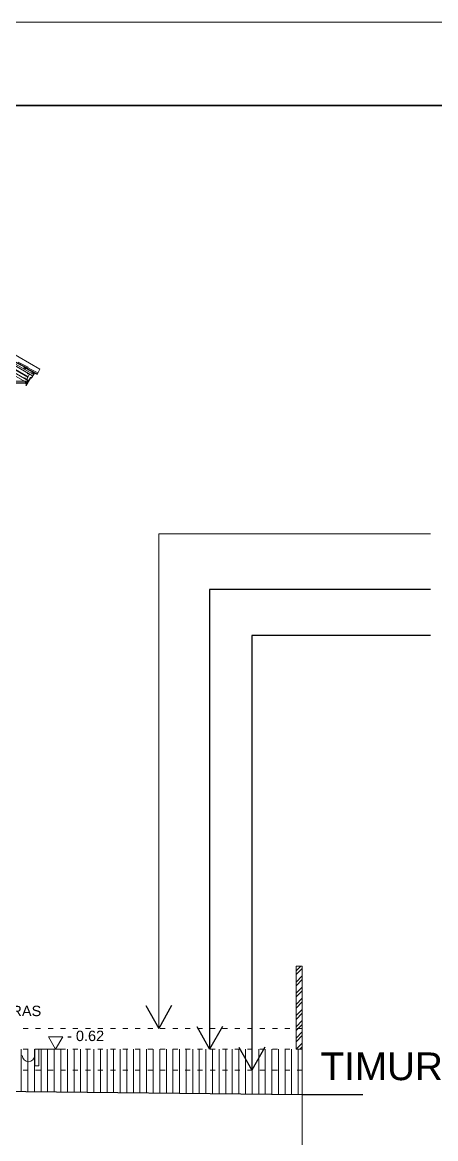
# Model space of a CAD drawing. Header units: millimetres. Extents: x -11 to 1625, y -267 to 180.
# Drawn here: x 863.87 to 873.82, y -183.85 to -157 of the extents above; entities that cross this region are included whole.
import ezdxf
from ezdxf.enums import TextEntityAlignment as Align

# ---------------------------------------------------------------- set-up
doc = ezdxf.new("R2010")
doc.units = ezdxf.units.MM
doc.linetypes.add('ACAD_ISO03W100', pattern=[30, 12, -18])
for name, color, linetype, lineweight in [('ars', 11, 'Continuous', 5), ('ARS DIN', 31, 'Continuous', 5), ('dinding', 5, 'Continuous', 15), ('GEN', 11, 'Continuous', 5), ('GRS KOP', 1, 'Continuous', 35), ('kap', 71, 'Continuous', 15), ('kop', 7, 'Continuous', 20), ('lan', 7, 'Continuous', 15), ('not', 7, 'Continuous', 20), ('pla', 213, 'Continuous', 15), ('tem', 5, 'Continuous', 20), ('TEXT KETERANGAN', 7, 'Continuous', 9)]:
    doc.layers.add(name, color=color, linetype=linetype, lineweight=lineweight)
doc.styles.add('BARU', font='complex.shx')
doc.styles.add('S', font='SIMPLEX', dxfattribs={"width": 1.1})
doc.styles.get("Standard").update_dxf_attribs({"font": 'ARIALUNI.TTF'})

# ---------------------------------------------------------------- blocks, each defined once
blk = doc.blocks.new('kop')
at = {"layer": 'GRS KOP'}
blk.add_lwpolyline([(1, 54), (83, 54), (83, 1), (1, 1)], close=True, dxfattribs=at)
at = {"layer": 'kop', "color": 7}
for p, q in [((84, 55), (0, 55)), ((0, 0), (84, 0))]:
    blk.add_line(p, q, dxfattribs=at)
at = {"layer": 'kop', "style": 'BARU', "flags": 4}
for p, height in [((73.8, 5.4), 0.35), ((80.303, 5.382), 0.25), ((73.8, 4.9), 0.35), ((80.303, 4.882), 0.25), ((73.8, 4.4), 0.35), ((80.303, 4.382), 0.25)]:
    blk.add_attdef('-', p, '', height=height, dxfattribs=at)
at = {"layer": 'kop', "flags": 4}
for tag, p in [('AR-00', (78.057, 2.648)), ('00', (81.238, 2.647))]:
    blk.add_attdef(tag, text='', height=0.35, dxfattribs=at).set_placement(p, align=Align.MIDDLE)
blk = doc.blocks.new('PEIL')
blk.add_lwpolyline([(-0.188, 0.325), (0.188, 0.325), (0, 0)], close=True)
at = {"style": 'S', "width": 1.1, "flags": 4}
blk.add_attdef('CAT', (0.265, 0.036), '', height=0.2, dxfattribs=at)
blk = doc.blocks.new('POTONGAN MEMBUJUR')
at = {"layer": 'ars'}
for p, q in [((5.246, 20.371), (11.484, 16.77)), ((5.25, 20.378), (11.488, 16.777)), ((11.468, 16.623), (10.075, 16.623))]:
    blk.add_line(p, q, dxfattribs=at)
blk.add_lwpolyline([(11.385, 16.965), (11.404, 16.988), (11.43, 16.973), (11.42, 16.945)], dxfattribs=at)
for points in [[(11.444, 16.567), (11.544, 16.74, 0.414214), (11.55, 16.742, 0.29644), (11.572, 16.753), (11.576, 16.75), (11.578, 16.755), (11.641, 16.863), (11.615, 16.878), (11.609, 16.861), (11.624, 16.844), (11.586, 16.777), (11.545, 16.757), (11.438, 16.57)], [(11.478, 16.761), (11.481, 16.759, -0.414214), (11.482, 16.755), (11.458, 16.714, 0.414214), (11.459, 16.709), (11.5, 16.685, -0.414214), (11.501, 16.681), (11.5, 16.679), (11.448, 16.709)]]:
    blk.add_lwpolyline(points, format="xyb", close=True, dxfattribs=at)
at = {"layer": 'GEN', "color": 11}
for p, q in [((11.48, 16.986), (11.167, 17.143)), ((11.711, 16.846), (11.401, 17.008))]:
    blk.add_line(p, q, dxfattribs=at)
for points in [[(11.25, 17.129), (11.491, 17.008), (11.473, 16.973), (11.169, 17.125), (11.164, 17.116), (11.156, 17.12), (11.167, 17.143)], [(11.483, 16.993), (11.723, 16.868), (11.704, 16.833), (11.403, 16.99), (11.398, 16.981), (11.389, 16.986), (11.401, 17.008)]]:
    blk.add_lwpolyline(points, dxfattribs=at)
at = {"layer": 'kap'}
for p, q in [((11.769, 16.957), (4.498, 21.155)), ((11.617, 16.831), (4.575, 20.896)), ((11.597, 16.796), (4.575, 20.85)), ((11.5, 16.679), (4.575, 20.677)), ((11.47, 16.627), (4.575, 20.608)), ((11.704, 16.833), (11.769, 16.957)), ((11.569, 16.858), (11.589, 16.893)), ((11.615, 16.878), (11.589, 16.893)), ((11.595, 16.843), (11.615, 16.878))]:
    blk.add_line(p, q, dxfattribs=at)
blk.add_lwpolyline([(11.417, 16.75), (11.408, 16.735), (11.447, 16.712), (11.52, 16.838), (11.481, 16.86), (11.472, 16.845), (11.47, 16.846), (11.48, 16.864), (11.523, 16.839), (11.448, 16.709), (11.405, 16.734), (11.415, 16.751)], close=True, dxfattribs=at)
at = {"layer": 'lan'}
blk.add_line((12.305, 0.6), (11.65, 0.6), dxfattribs=at)
blk.add_lwpolyline([(11.424, 16.616), (11.424, 16.619), (11.42, 16.619), (11.42, 16.623), (11.45, 16.623), (11.45, 16.593), (11.447, 16.593), (11.447, 16.596), (11.444, 16.596), (11.444, 16.603, -0.414214), (11.43, 16.616)], format="xyb", close=True, dxfattribs=at)
blk.add_arc((11.5, 0.45), 0.15, 180, 0, dxfattribs=at)
at = {"layer": 'pla'}
for p, q in [((11.47, 16.667), (10.075, 16.667)), ((11.43, 16.627), (11.43, 16.667)), ((11.47, 16.627), (11.47, 16.667)), ((11.47, 16.627), (10.075, 16.627))]:
    blk.add_line(p, q, dxfattribs=at)
at = {"layer": 'tem'}
for p, q in [((11.65, 0.6), (11.65, 0.2)), ((11.75, 0.6), (11.75, 0.2)), ((11.75, 0.2), (11.65, 0.2))]:
    blk.add_line(p, q, dxfattribs=at)
at = {"layer": 'not'}
ref = blk.add_blockref('PEIL', (10.365, 1.2), dxfattribs=dict(at, xscale=0.9237604307034012, yscale=0.9237604307034012, zscale=0.9237604307034012))
ref.add_attrib('CAT', 'TERAS', (10.642, 1.397), dxfattribs={"layer": '0', "height": 0.25, "flags": 4})
ref = blk.add_blockref('PEIL', (12.151, 0.6), dxfattribs=dict(at, xscale=0.9237604307034012, yscale=0.9237604307034012, zscale=0.9237604307034012))
ref.add_attrib('CAT', '- 0.62', (12.427, 0.797), dxfattribs={"layer": '0', "height": 0.25, "flags": 4})

msp = doc.modelspace()

# ---------------------------------------------------------------- hatches: boundary and pattern name
at = {"layer": 'ars'}
h = msp.add_hatch(dxfattribs=at)
h.set_pattern_fill('ANSI32', color=256, scale=0.02, style=0)
h.set_pattern_definition([(45, (870.45604, -181.70195), (-0.134704, 0.134704), []), (45, (870.54585, -181.70195), (-0.134704, 0.134704), [])])
h.paths.add_polyline_path([(870.6060439, -181.7019547), (870.6060439, -179.7019547), (870.4560439, -179.7019547), (870.4560439, -181.7019547)])
at = {"layer": 'ARS DIN'}
h = msp.add_hatch(dxfattribs=at)
h.set_pattern_fill('LINE', color=256, scale=0.05, angle=90, style=0)
h.set_pattern_definition([(90, (835.80604, -182.78795), (-0.15875, 1e-17), [])])
h.paths.add_polyline_path([(839.3660439, -181.7019547), (835.8060439, -181.7019547), (835.8060439, -182.2019547), (839.3660439, -182.2019547)])
h.paths.add_polyline_path([(841.2060439, -182.2019547), (839.6660439, -182.2019547), (839.6660439, -182.3019547), (839.3660439, -182.3019547), (839.3660439, -182.2019547), (835.8060439, -182.2019547), (835.8060439, -182.7879547), (841.2060439, -182.7739547), (841.2060439, -182.5509547)])
h.paths.add_polyline_path([(841.2060439, -181.7019547), (839.6660439, -181.7019547), (839.6660439, -182.2019547), (841.2060439, -182.2019547)])
h.paths.add_polyline_path([(841.2060439, -181.2319547), (839.5660439, -181.2319547), (839.5660439, -181.7019547), (841.2060439, -181.7019547)])
h.paths.add_polyline_path([(852.2060439, -181.2319547), (841.2060439, -181.2319547), (841.2060439, -181.7019547), (852.2060439, -181.7019547)])
h.paths.add_polyline_path([(842.3660439, -181.7019547), (841.2060439, -181.7019547), (841.2060439, -182.2019547), (842.3660439, -182.2019547)])
h.paths.add_polyline_path([(852.2060439, -182.2019547), (848.6660439, -182.2019547), (848.6660439, -182.3019547), (848.3660439, -182.3019547), (848.3660439, -182.2019547), (845.6660439, -182.2019547), (845.6660439, -182.3019547), (845.3660439, -182.3019547), (845.3660439, -182.2019547), (842.6660439, -182.2019547), (842.6660439, -182.3019547), (842.3660439, -182.3019547), (842.3660439, -182.2019547), (841.2060439, -182.2019547), (841.2060439, -182.5509547), (852.2060439, -182.5509547)])
h.paths.add_polyline_path([(845.3660439, -181.7019547), (842.6660439, -181.7019547), (842.6660439, -182.2019547), (845.3660439, -182.2019547)])
h.paths.add_polyline_path([(848.3660439, -181.7019547), (845.6660439, -181.7019547), (845.6660439, -182.2019547), (848.3660439, -182.2019547)])
h.paths.add_polyline_path([(852.2060439, -181.7019547), (848.6660439, -181.7019547), (848.6660439, -182.2019547), (852.2060439, -182.2019547)])
h.paths.add_polyline_path([(863.2060439, -182.2019547), (852.2060439, -182.2019547), (852.2060439, -182.5509547), (863.2060439, -182.5559547)])
h.paths.add_polyline_path([(863.2060439, -181.7019547), (852.2060439, -181.7019547), (852.2060439, -182.2019547), (863.2060439, -182.2019547)])
h.paths.add_polyline_path([(863.2060439, -181.2019547), (852.2060439, -181.2019547), (852.2060439, -181.7019547), (863.2060439, -181.7019547)])
h.paths.add_polyline_path([(864.879605, -181.5727341), (865.9003247, -181.5727341), (865.9003247, -181.1898043), (864.879605, -181.1898043)], flags=9)
h = msp.add_hatch(dxfattribs=at)
h.set_pattern_fill('LINE', color=256, scale=0.05, angle=90, style=0)
h.set_pattern_definition([(90, (863.20604, -182.79595), (-0.15875, 1e-17), [])])
h.paths.add_polyline_path([(863.6510439, -181.2519547), (863.2060439, -181.2519547), (863.2060439, -181.7019547), (863.6510439, -181.7019547)])
h.paths.add_polyline_path([(869.1105832, -181.7019547), (863.2060439, -181.7019547), (863.2060439, -182.2019547), (869.3920218, -182.2019547)])
h.paths.add_polyline_path([(870.6060439, -182.2019547), (863.2060439, -182.2019547), (863.2060439, -182.7219547), (870.6060439, -182.7959547)])
h.paths.add_polyline_path([(869.6734603, -181.7019547), (869.3920218, -181.7019547), (869.3920218, -182.2019547)], flags=17)
h.paths.add_polyline_path([(869.3920218, -181.7019547), (869.1105832, -181.7019547), (869.3920218, -182.2019547)], flags=17)
h.paths.add_polyline_path([(870.6060439, -181.7019547), (870.4560439, -181.7019547), (869.6734603, -181.7019547), (869.3920218, -182.2019547), (870.6060439, -182.2019547)])

# ---------------------------------------------------------------- linework, layer by layer
for points in [[(873.6963852, -170.6410912), (868.3755863, -170.6410912), (868.3755863, -181.7019547)], [(873.6963852, -171.7497304), (869.3920218, -171.7497304), (869.3920218, -182.2019547)], [(872.0602476, -182.7959547), (870.6060439, -182.7959547), (863.2060439, -182.7219547), (863.2060439, -182.5559547), (852.2060439, -182.5509547), (841.2060439, -182.5509547), (841.2060439, -182.7739547), (835.8060439, -182.7879547), (835.0664726, -182.7879547)]]:
    msp.add_lwpolyline(points)
at = {"layer": 'ars', "linetype": 'ACAD_ISO03W100', "ltscale": 0.01}
for points in [[(870.6060439, -181.2019547), (835.8060439, -181.2019547)], [(870.6060439, -181.7019547), (835.8060439, -181.7019547)], [(870.6060439, -182.2019547), (835.8060439, -182.2019547)]]:
    msp.add_lwpolyline(points, dxfattribs=at)
at = {"layer": 'dinding'}
msp.add_lwpolyline([(870.6060439, -181.7019547), (870.6060439, -179.7019547), (870.4560439, -179.7019547), (870.4560439, -181.7019547)], close=True, dxfattribs=at)
msp.add_lwpolyline([(870.6060439, -181.2019547), (870.6060439, -202.3601797)], dxfattribs=at)
at = {"layer": 'TEXT KETERANGAN'}
msp.add_lwpolyline([(867.1505054, -181.2019547), (867.1505054, -169.3009402), (873.6963852, -169.3009402)], dxfattribs=at)
at = {"layer": 'TEXT KETERANGAN', "lineweight": 25}
for points in [[(866.8409211, -180.6519514), (867.1505054, -181.2019547)], [(867.4600898, -180.6519514), (867.1505054, -181.2019547)], [(868.066002, -181.1519514), (868.3755863, -181.7019547)], [(868.6851706, -181.1519514), (868.3755863, -181.7019547)], [(869.0824375, -181.6519514), (869.3920218, -182.2019547)], [(869.7016061, -181.6519514), (869.3920218, -182.2019547)]]:
    msp.add_lwpolyline(points, dxfattribs=at)

# ---------------------------------------------------------------- block references
msp.add_blockref('POTONGAN MEMBUJUR', (852.5160439, -182.3019547))
at = {"layer": 'kop'}
msp.add_blockref('kop', (827.2141618, -157), dxfattribs=at)
at = {"layer": 'kop', "xscale": 2, "yscale": 2, "zscale": 2}
msp.add_blockref('kop', (743.2141622, -267), dxfattribs=at)

# ---------------------------------------------------------------- texts
at = {"layer": 'not'}
msp.add_text('TIMUR', height=0.66567735, dxfattribs=at).set_placement((871.0470088, -182.4451989))

doc.saveas('drawing.dxf')
